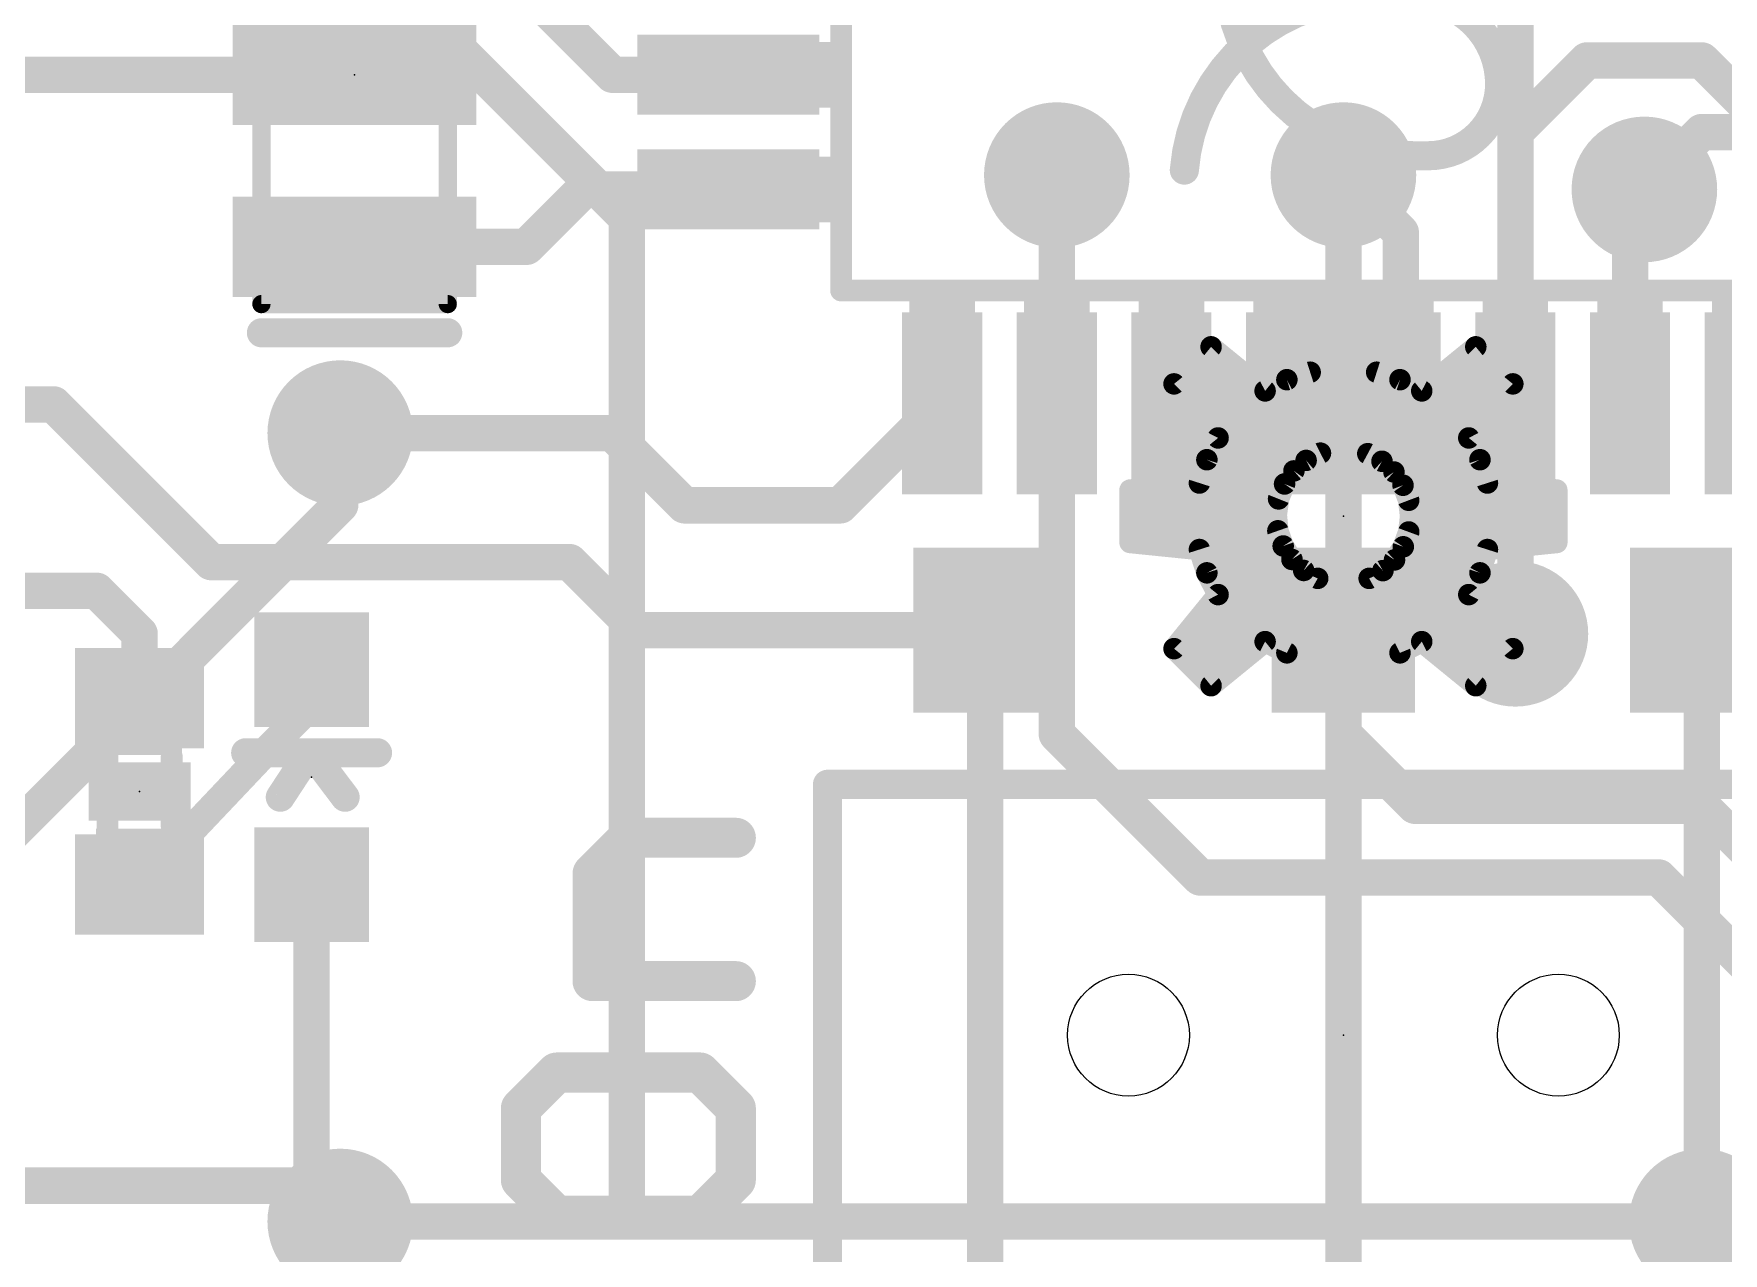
# Model space of a CAD drawing. Extents: x 0 to 107, y -24 to 80.
# Drawn here: x 21.34 to 33.13, y 44.39 to 52.9 of the extents above; entities that cross this region are included whole.
import ezdxf

# ---------------------------------------------------------------- set-up
doc = ezdxf.new("R2010")
doc.units = 0
for name, color, linetype in [('1', 12, 'CONTINUOUS'), ('16', 132, 'CONTINUOUS'), ('18', 110, 'CONTINUOUS'), ('20', 53, 'CONTINUOUS'), ('21', 53, 'CONTINUOUS'), ('22', 53, 'CONTINUOUS'), ('23', 53, 'CONTINUOUS'), ('24', 53, 'CONTINUOUS'), ('51', 53, 'CONTINUOUS')]:
    doc.layers.add(name, color=color, linetype=linetype)

# ---------------------------------------------------------------- blocks, each defined once
blk = doc.blocks.new('RECT')
blk.add_solid([(-0.5, -0.5), (0.5, -0.5), (-0.5, 0.5), (0.5, 0.5)])
blk = doc.blocks.new('ROUNDV')
at = {"const_width": 0.5}
blk.add_lwpolyline([(0, -0.25, 1), (0, 0.25, 1), (0, -0.25)], format="xyb", dxfattribs=at)

msp = doc.modelspace()

# ---------------------------------------------------------------- linework, layer by layer
at = {"layer": '1'}
for points, const_width in [([(25.38, 52.6101), (24.18, 53.8101)], 0.254), ([(32.1801, 52.7102), (31.68, 52.2101)], 0.254), ([(32.98, 52.7101), (32.1801, 52.7102)], 0.254), ([(33.48, 52.2101), (32.98, 52.7101)], 0.254), ([(20.4801, 52.6101), (23.58, 52.6101)], 0.254), ([(25.38, 52.6101), (26.1874, 52.6102)], 0.254), ([(31.68, 52.2101), (31.68, 50.3176)], 0.254), ([(28.4801, 51.9101), (28.48, 50.3176)], 0.254), ([(30.48, 51.9101), (30.8801, 51.5101)], 0.254), ([(24.7801, 51.4101), (25.1801, 51.8101)], 0.254), ([(25.1801, 51.8101), (26.1874, 51.8102)], 0.254), ([(32.58, 51.8102), (32.48, 51.7102)], 0.254), ([(32.48, 51.7102), (32.48, 50.3176)], 0.254), ([(30.8801, 51.5101), (30.88, 50.3176)], 0.254), ([(23.58, 51.4101), (24.7801, 51.4101)], 0.254), ([(17.5301, 50.3101), (21.4801, 50.3102)], 0.254), ([(21.4801, 50.3102), (22.5801, 49.2101)], 0.254), ([(26.9686, 49.6062), (27.68, 50.3176)], 0.254), ([(23.48, 50.1101), (25.3787, 50.1101)], 0.254), ([(25.3787, 50.1101), (25.8826, 49.6062)], 0.254), ([(25.8826, 49.6062), (26.9686, 49.6062)], 0.254), ([(22.5801, 49.2101), (25.08, 49.2101)], 0.254), ([(25.08, 49.2101), (25.5551, 48.7351)], 0.254), ([(19.5299, 49.0102), (21.78, 49.0101)], 0.254), ([(21.78, 49.0101), (22.08, 48.7101)], 0.254), ([(22.08, 48.7101), (22.08, 48.2601)], 0.254), ([(25.5551, 48.7351), (27.98, 48.7351)], 0.254), ([(27.98, 48.7351), (27.98, 43.0851)], 0.254), ([(31.655, 48.7352), (30.48, 48.7351)], 0.254), ([(30.48, 48.7351), (30.48, 43.0851)], 0.254), ([(31.6801, 48.7101), (31.655, 48.7352)], 0.254), ([(32.9801, 44.6101), (32.98, 48.7351)], 0.254), ([(23.28, 48.2101), (23.2801, 48.4601)], 0.2032), ([(22.9801, 47.9102), (23.28, 48.2101)], 0.2032), ([(22.08, 46.9601), (22.9801, 47.9102)], 0.2032), ([(23.2801, 44.8102), (23.2801, 46.9601)], 0.254), ([(18.03, 44.8601), (23.2301, 44.8601)], 0.254), ([(23.2301, 44.8601), (23.48, 44.6102)], 0.254), ([(23.48, 44.6102), (23.2801, 44.8102)], 0.254), ([(32.9801, 44.6101), (32.98, 43.0851)], 0.254)]:
    msp.add_lwpolyline(points, dxfattribs=dict(at, const_width=const_width))
for points, const_width in [([(32.1801, 52.7737, 1), (32.1801, 52.6467)], 0.127), ([(32.225, 52.6653, 1), (32.1352, 52.7551)], 0.127), ([(33.0249, 52.755, 1), (32.9351, 52.6652)], 0.127), ([(32.98, 52.6466, 1), (32.98, 52.7736)], 0.127), ([(23.58, 52.5466, 1), (23.58, 52.6736)], 0.127), ([(25.38, 52.6736, 1), (25.38, 52.5466)], 0.127), ([(25.3351, 52.5652, 1), (25.4249, 52.655)], 0.127), ([(26.1874, 52.5467, 1), (26.1874, 52.6737)], 0.127), ([(31.7435, 52.2101, 1), (31.6165, 52.2101)], 0.127), ([(31.6351, 52.255, 1), (31.7249, 52.1652)], 0.127), ([(28.5436, 51.9101, 1), (28.4166, 51.9101)], 0.127), ([(30.5249, 51.955, 1), (30.4351, 51.8652)], 0.127), ([(25.1801, 51.8736, 1), (25.1801, 51.7466)], 0.127), ([(25.225, 51.7652, 1), (25.1352, 51.855)], 0.127), ([(26.1874, 51.7467, 1), (26.1874, 51.8737)], 0.127), ([(32.6249, 51.7653, 1), (32.5351, 51.8551)], 0.127), ([(32.5435, 51.7102, 1), (32.4165, 51.7102)], 0.127), ([(32.4351, 51.7551, 1), (32.5249, 51.6653)], 0.127), ([(30.9436, 51.5101, 1), (30.8166, 51.5101)], 0.127), ([(23.58, 51.4736, 1), (23.58, 51.3466)], 0.127), ([(24.7352, 51.455, 1), (24.825, 51.3652)], 0.127), ([(24.7801, 51.3466, 1), (24.7801, 51.4736)], 0.127), ([(30.8352, 51.4652, 1), (30.925, 51.555)], 0.127), ([(21.525, 50.3551, 1), (21.4352, 50.2653)], 0.127), ([(21.4801, 50.2467, 1), (21.4801, 50.3737)], 0.127), ([(27.7249, 50.2727, 1), (27.6351, 50.3625)], 0.127), ([(28.4165, 50.3176, 1), (28.5435, 50.3176)], 0.127), ([(30.8165, 50.3176, 1), (30.9435, 50.3176)], 0.127), ([(31.6165, 50.3176, 1), (31.7435, 50.3176)], 0.127), ([(32.4165, 50.3176, 1), (32.5435, 50.3176)], 0.127), ([(23.48, 50.1736, 1), (23.48, 50.0466)], 0.127), ([(25.4236, 50.155, 1), (25.3338, 50.0652)], 0.127), ([(25.3787, 50.0466, 1), (25.3787, 50.1736)], 0.127), ([(25.8826, 49.6697, 1), (25.8826, 49.5427)], 0.127), ([(25.8377, 49.5613, 1), (25.9275, 49.6511)], 0.127), ([(26.9237, 49.6511, 1), (27.0135, 49.5613)], 0.127), ([(26.9686, 49.5427, 1), (26.9686, 49.6697)], 0.127), ([(22.5801, 49.2736, 1), (22.5801, 49.1466)], 0.127), ([(22.5352, 49.1652, 1), (22.625, 49.255)], 0.127), ([(25.1249, 49.255, 1), (25.0351, 49.1652)], 0.127), ([(25.08, 49.1466, 1), (25.08, 49.2736)], 0.127), ([(21.8249, 49.055, 1), (21.7351, 48.9652)], 0.127), ([(21.78, 48.9466, 1), (21.78, 49.0736)], 0.127), ([(22.1435, 48.7101, 1), (22.0165, 48.7101)], 0.127), ([(22.0351, 48.6652, 1), (22.1249, 48.755)], 0.127), ([(25.5551, 48.7986, 1), (25.5551, 48.6716)], 0.127), ([(25.5102, 48.6902, 1), (25.6, 48.78)], 0.127), ([(28.0435, 48.7351, 1), (27.9165, 48.7351)], 0.127), ([(27.98, 48.6716, 1), (27.98, 48.7986)], 0.127), ([(30.5435, 48.7351, 1), (30.4165, 48.7351)], 0.127), ([(30.48, 48.7986, 1), (30.48, 48.6716)], 0.127), ([(31.6999, 48.7801, 1), (31.6101, 48.6903)], 0.127), ([(31.6352, 48.6652, 1), (31.725, 48.755)], 0.127), ([(31.655, 48.6717, 1), (31.655, 48.7987)], 0.127), ([(33.0435, 48.7351, 1), (32.9165, 48.7351)], 0.127), ([(23.3309, 48.4601, 1), (23.2293, 48.4601)], 0.1016), ([(22.0165, 48.2601, 1), (22.1435, 48.2601)], 0.127), ([(23.2292, 48.2101, 1), (23.3308, 48.2101)], 0.1016), ([(23.3159, 48.1742, 1), (23.2441, 48.246)], 0.1016), ([(22.9442, 47.9461, 1), (23.016, 47.8743)], 0.1016), ([(23.017, 47.8753, 1), (22.9432, 47.9451)], 0.1016), ([(22.0431, 46.995, 1), (22.1169, 46.9252)], 0.1016), ([(23.3436, 46.9601, 1), (23.2166, 46.9601)], 0.127), ([(23.275, 44.905, 1), (23.1852, 44.8152)], 0.127), ([(23.325, 44.8551, 1), (23.2352, 44.7653)], 0.127), ([(23.2301, 44.7966, 1), (23.2301, 44.9236)], 0.127), ([(23.2166, 44.8102, 1), (23.3436, 44.8102)], 0.127), ([(23.4351, 44.5653, 1), (23.5249, 44.6551)], 0.127), ([(23.4351, 44.5653, 1), (23.5249, 44.6551)], 0.127), ([(33.0436, 44.6101, 1), (32.9166, 44.6101)], 0.127), ([(32.9166, 44.6101, 1), (33.0436, 44.6101)], 0.127)]:
    msp.add_lwpolyline(points, format="xyb", dxfattribs=dict(at, const_width=const_width))
at = {"layer": '16'}
for points, const_width in [([(5.4864, 54.6101, 0.4142), (30.48, 29.6165)], 0.254), ([(30.5054, 29.6165, 0.4142), (55.4737, 54.5848)], 0.254), ([(32.98, 52.2737, 1), (32.98, 52.1467)], 0.127), ([(33.0249, 52.1653, 1), (32.9351, 52.2551)], 0.127), ([(28.5436, 51.9101, 1), (28.4166, 51.9101)], 0.127), ([(30.5435, 51.9101, 1), (30.4165, 51.9101)], 0.127), ([(32.5351, 51.8551, 1), (32.6249, 51.7653)], 0.127), ([(25.5435, 51.6101, 1), (25.4165, 51.6101)], 0.127), ([(25.4351, 51.5652, 1), (25.5249, 51.655)], 0.127), ([(23.5435, 50.1101, 1), (23.4165, 50.1101)], 0.127), ([(23.4165, 49.6101, 1), (23.5435, 49.6101)], 0.127), ([(23.5249, 49.5652, 1), (23.4351, 49.655)], 0.127), ([(31.6166, 48.7101, 1), (31.7436, 48.7101)], 0.127), ([(28.525, 48.0551, 1), (28.4352, 47.9653)], 0.127), ([(30.5249, 48.0551, 1), (30.4351, 47.9653)], 0.127), ([(28.4166, 48.0102, 1), (28.5436, 48.0102)], 0.127), ([(30.4165, 48.0102, 1), (30.5435, 48.0102)], 0.127), ([(30.98, 47.5737, 1), (30.98, 47.4467)], 0.127), ([(33.0249, 47.5551, 1), (32.9351, 47.4653)], 0.127), ([(32.98, 47.4467, 1), (32.98, 47.5737)], 0.127), ([(30.9351, 47.4653, 1), (31.0249, 47.5551)], 0.127), ([(29.4801, 47.0737, 1), (29.4801, 46.9467)], 0.127), ([(29.4352, 46.9653, 1), (29.525, 47.0551)], 0.127), ([(32.725, 47.055, 1), (32.6352, 46.9652)], 0.127), ([(32.6801, 46.9466, 1), (32.6801, 47.0736)], 0.127), ([(23.48, 44.6737, 1), (23.48, 44.5467)], 0.127), ([(25.4801, 44.6736, 1), (25.4801, 44.5466)], 0.127), ([(25.4801, 44.5466, 1), (25.4801, 44.6736)], 0.127), ([(32.9801, 44.5466, 1), (32.9801, 44.6736)], 0.127), ([(25.4166, 44.6101, 1), (25.5436, 44.6101)], 0.127)]:
    msp.add_lwpolyline(points, format="xyb", dxfattribs=dict(at, const_width=const_width))
at = {"layer": '16', "const_width": 0.254}
for points in [[(25.48, 51.6101), (23.622, 53.4681)], [(31.6801, 53.4101), (31.6801, 48.7101)], [(32.98, 52.2102), (32.58, 51.8102)], [(39.37, 52.2101), (32.98, 52.2102)], [(28.4801, 48.0102), (28.4801, 51.9101)], [(30.48, 48.0102), (30.48, 51.9101)], [(25.4801, 44.6101), (25.48, 51.6101)], [(23.48, 49.6101), (23.48, 50.1101)], [(17.48, 43.6101), (23.48, 49.6101)], [(29.4801, 47.0102), (28.4801, 48.0102)], [(30.98, 47.5102), (30.48, 48.0102)], [(32.98, 47.5102), (30.98, 47.5102)], [(35.28, 45.2102), (32.98, 47.5102)], [(32.6801, 47.0101), (29.4801, 47.0102)], [(34.0801, 45.6101), (32.6801, 47.0101)], [(23.48, 44.6102), (25.4801, 44.6101)], [(25.4801, 44.6101), (32.9801, 44.6101)]]:
    msp.add_lwpolyline(points, dxfattribs=at)
at = {"layer": '20'}
for centre in [(28.98, 45.9101), (31.98, 45.9101)]:
    msp.add_circle(centre, 0.425, dxfattribs=at)
at = {"layer": '21'}
for points, const_width in [([(26.975, 51.1052), (26.975, 57.7602)], 0.1524), ([(33.985, 51.1052), (26.975, 51.1052)], 0.1524), ([(24.23, 50.8101), (22.93, 50.8101)], 0.2032), ([(22.8201, 47.8801), (23.2801, 47.8801)], 0.2032), ([(23.7401, 47.8801), (23.2801, 47.8801)], 0.2032), ([(23.2801, 47.8801), (23.5139, 47.5701)], 0.2032), ([(23.2547, 47.8647), (23.0617, 47.5701)], 0.2032), ([(26.88, 47.6601), (26.88, 44.1601)], 0.2032), ([(34.08, 47.6601), (26.88, 47.6601)], 0.2032), ([(25.2405, 47.0369), (25.4905, 47.2869)], 0.2794), ([(25.4905, 47.2869), (26.2404, 47.2869)], 0.2794), ([(25.2405, 46.287), (25.2405, 47.0369)], 0.2794), ([(26.2404, 46.287), (25.2405, 46.287)], 0.2794), ([(24.9905, 45.6497), (24.7405, 45.3997)], 0.2794), ([(25.9904, 45.6497), (24.9905, 45.6497)], 0.2794), ([(26.2404, 45.3997), (25.9904, 45.6497)], 0.2794), ([(24.7405, 45.3997), (24.7405, 44.8998)], 0.2794), ([(26.2404, 44.8998), (26.2404, 45.3997)], 0.2794), ([(24.7405, 44.8998), (24.9905, 44.6498)], 0.2794), ([(25.9904, 44.6498), (26.2404, 44.8998)], 0.2794), ([(24.9905, 44.6498), (25.9904, 44.6498)], 0.2794)]:
    msp.add_lwpolyline(points, dxfattribs=dict(at, const_width=const_width))
for points, const_width in [([(26.975, 51.1433, 1), (26.975, 51.0671)], 0.0762), ([(26.9369, 51.1052, 1), (27.0131, 51.1052)], 0.0762), ([(22.93, 50.8609, 1), (22.93, 50.7593)], 0.1016), ([(24.23, 50.7593, 1), (24.23, 50.8609)], 0.1016), ([(22.8201, 47.9309, 1), (22.8201, 47.8293)], 0.1016), ([(23.2801, 47.9309, 1), (23.2801, 47.8293)], 0.1016), ([(23.3207, 47.9107, 1), (23.2395, 47.8495)], 0.1016), ([(23.2801, 47.8293, 1), (23.2801, 47.9309)], 0.1016), ([(23.7401, 47.8293, 1), (23.7401, 47.9309)], 0.1016), ([(23.2972, 47.8369, 1), (23.2122, 47.8925)], 0.1016), ([(26.9308, 47.6601, 1), (26.8292, 47.6601)], 0.1016), ([(26.88, 47.7109, 1), (26.88, 47.6093)], 0.1016), ([(23.0192, 47.5979, 1), (23.1042, 47.5423)], 0.1016), ([(23.4733, 47.5395, 1), (23.5545, 47.6007)], 0.1016), ([(25.4905, 47.3567, 1), (25.4905, 47.217)], 0.1397), ([(25.5399, 47.2375, 1), (25.4411, 47.3363)], 0.1397), ([(26.2404, 47.217, 1), (26.2404, 47.3567)], 0.1397), ([(25.3103, 47.0369, 1), (25.1706, 47.0369)], 0.1397), ([(25.1911, 47.0863, 1), (25.2899, 46.9875)], 0.1397), ([(25.2405, 46.3568, 1), (25.2405, 46.2171)], 0.1397), ([(25.1706, 46.287, 1), (25.3103, 46.287)], 0.1397), ([(26.2404, 46.2171, 1), (26.2404, 46.3568)], 0.1397), ([(24.9905, 45.7196, 1), (24.9905, 45.5799)], 0.1397), ([(25.0399, 45.6003, 1), (24.9411, 45.6991)], 0.1397), ([(26.0398, 45.6991, 1), (25.941, 45.6003)], 0.1397), ([(25.9904, 45.5799, 1), (25.9904, 45.7196)], 0.1397), ([(24.8104, 45.3997, 1), (24.6707, 45.3997)], 0.1397), ([(24.6911, 45.4491, 1), (24.7899, 45.3503)], 0.1397), ([(26.3102, 45.3997, 1), (26.1706, 45.3997)], 0.1397), ([(26.191, 45.3503, 1), (26.2898, 45.4491)], 0.1397), ([(24.7899, 44.9492, 1), (24.6911, 44.8504)], 0.1397), ([(26.2898, 44.8504, 1), (26.191, 44.9492)], 0.1397), ([(24.6707, 44.8998, 1), (24.8104, 44.8998)], 0.1397), ([(26.1706, 44.8998, 1), (26.3102, 44.8998)], 0.1397), ([(24.9905, 44.7197, 1), (24.9905, 44.5799)], 0.1397), ([(24.9411, 44.6004, 1), (25.0399, 44.6992)], 0.1397), ([(25.941, 44.6992, 1), (26.0398, 44.6004)], 0.1397), ([(25.9904, 44.5799, 1), (25.9904, 44.7197)], 0.1397)]:
    msp.add_lwpolyline(points, format="xyb", dxfattribs=dict(at, const_width=const_width))
at = {"layer": '22'}
for points, const_width in [([(29.67, 53.345, 0.4142), (30.97, 52.045)], 0.2032), ([(30.77, 53.145, 0.4142), (29.37, 51.945)], 0.2032), ([(31.57, 52.545, 0.4142), (30.97, 53.145)], 0.2032), ([(31.07, 52.045, 0.4142), (31.57, 52.545)], 0.2032), ([(31.6208, 52.545, 1), (31.5192, 52.545)], 0.1016), ([(31.5192, 52.545, 1), (31.6208, 52.545)], 0.1016), ([(30.97, 52.0958, 1), (30.97, 51.9942)], 0.1016), ([(30.97, 51.9942, 1), (30.97, 52.0958)], 0.1016), ([(31.07, 52.0958, 1), (31.07, 51.9942)], 0.1016), ([(31.07, 51.9942, 1), (31.07, 52.0958)], 0.1016), ([(29.3193, 51.9489, 1), (29.4207, 51.9411)], 0.1016), ([(30.2953, 51.0375, 1), (30.2953, 50.9625)], 0.075), ([(30.2972, 51.0563, 1), (30.2972, 50.9813)], 0.075), ([(30.3345, 51.015, 1), (30.2599, 51.0226)], 0.075), ([(30.7001, 51.0226, 1), (30.6255, 51.015)], 0.075), ([(30.6628, 50.9813, 1), (30.6628, 51.0563)], 0.075), ([(30.6647, 50.9625, 1), (30.6647, 51.0375)], 0.075), ([(30.28, 50.8875, 1), (30.28, 50.8125)], 0.075), ([(30.68, 50.8125, 1), (30.68, 50.8875)], 0.075), ([(29.5445, 50.7375, 1), (29.5445, 50.6625)], 0.075), ([(29.5802, 50.7411, 1), (29.5328, 50.6829)], 0.075), ([(29.583, 50.6855, 1), (29.53, 50.7385)], 0.075), ([(29.5712, 50.6625, 1), (29.5712, 50.7375)], 0.075), ([(30.2648, 50.7375, 1), (30.2648, 50.6625)], 0.075), ([(30.6952, 50.6625, 1), (30.6952, 50.7375)], 0.075), ([(31.3888, 50.7375, 1), (31.3888, 50.6625)], 0.075), ([(31.43, 50.7385, 1), (31.377, 50.6855)], 0.075), ([(31.4272, 50.6829, 1), (31.3798, 50.7411)], 0.075), ([(31.4155, 50.6625, 1), (31.4155, 50.7375)], 0.075), ([(29.3945, 50.5875, 1), (29.3945, 50.5125)], 0.075), ([(29.7552, 50.5125, 1), (29.7552, 50.5875)], 0.075), ([(30.2107, 50.5387, 1), (30.2853, 50.5311)], 0.075), ([(30.2495, 50.5875, 1), (30.2495, 50.5125)], 0.075), ([(30.2594, 50.4992, 1), (30.2366, 50.5706)], 0.075), ([(30.7234, 50.5706, 1), (30.7006, 50.4992)], 0.075), ([(30.6747, 50.5311, 1), (30.7493, 50.5387)], 0.075), ([(30.7105, 50.5125, 1), (30.7105, 50.5875)], 0.075), ([(31.2048, 50.5875, 1), (31.2048, 50.5125)], 0.075), ([(31.5655, 50.5125, 1), (31.5655, 50.5875)], 0.075), ([(29.3271, 50.4772, 1), (29.2689, 50.4298)], 0.075), ([(29.2715, 50.48, 1), (29.3245, 50.427)], 0.075), ([(29.3416, 50.4375, 1), (29.3416, 50.3625)], 0.075), ([(29.9163, 50.4379, 1), (29.9507, 50.3713)], 0.075), ([(29.9098, 50.3755, 1), (29.9572, 50.4337)], 0.075), ([(30.0739, 50.5185, 1), (30.0968, 50.4471)], 0.075), ([(30.1025, 50.4495, 1), (30.0682, 50.5162)], 0.075), ([(30.8918, 50.5162, 1), (30.8575, 50.4495)], 0.075), ([(30.8632, 50.4471, 1), (30.8861, 50.5185)], 0.075), ([(31.0028, 50.4337, 1), (31.0502, 50.3755)], 0.075), ([(31.0093, 50.3713, 1), (31.0437, 50.4379)], 0.075), ([(31.6184, 50.3625, 1), (31.6184, 50.4375)], 0.075), ([(31.6911, 50.4298, 1), (31.6329, 50.4772)], 0.075), ([(31.6355, 50.427, 1), (31.6885, 50.48)], 0.075), ([(29.4639, 50.2875, 1), (29.4639, 50.2125)], 0.075), ([(31.4961, 50.2125, 1), (31.4961, 50.2875)], 0.075), ([(29.5862, 50.1375, 1), (29.5862, 50.0625)], 0.075), ([(29.6387, 50.0593, 1), (29.5721, 50.0937)], 0.075), ([(29.5763, 50.0528, 1), (29.6345, 50.1002)], 0.075), ([(31.3879, 50.0937, 1), (31.3213, 50.0593)], 0.075), ([(31.3255, 50.1002, 1), (31.3837, 50.0528)], 0.075), ([(31.3738, 50.0625, 1), (31.3738, 50.1375)], 0.075), ([(29.5629, 49.9132, 1), (29.4915, 49.9361)], 0.075), ([(29.5402, 49.9875, 1), (29.5402, 49.9125)], 0.075), ([(30.2027, 49.9531, 1), (30.2366, 49.8862)], 0.075), ([(30.2441, 49.8912, 1), (30.1953, 49.9481)], 0.075), ([(30.2796, 49.9125, 1), (30.2796, 49.9875)], 0.075), ([(30.3112, 50.0069, 1), (30.3283, 49.9338)], 0.075), ([(30.3367, 49.9369, 1), (30.3028, 50.0038)], 0.075), ([(30.4294, 50.0333, 1), (30.4286, 49.9583)], 0.075), ([(30.4375, 49.9593, 1), (30.4205, 50.0324)], 0.075), ([(30.5505, 50.0309, 1), (30.5319, 49.9583)], 0.075), ([(30.5408, 49.9571, 1), (30.5416, 50.0321)], 0.075), ([(30.6676, 49.9998, 1), (30.6322, 49.9337)], 0.075), ([(30.6406, 49.9304, 1), (30.6592, 50.0031)], 0.075), ([(30.6813, 49.9875, 1), (30.6813, 49.9125)], 0.075), ([(30.7739, 49.9418, 1), (30.7239, 49.886)], 0.075), ([(30.7312, 49.8808, 1), (30.7666, 49.947)], 0.075), ([(31.4685, 49.9361, 1), (31.3971, 49.9132)], 0.075), ([(31.4198, 49.9125, 1), (31.4198, 49.9875)], 0.075), ([(29.4873, 49.8375, 1), (29.4873, 49.7625)], 0.075), ([(29.4938, 49.9418, 1), (29.5605, 49.9075)], 0.075), ([(30.1101, 49.875, 1), (30.1589, 49.8181)], 0.075), ([(30.1011, 49.7625, 1), (30.1011, 49.8375)], 0.075), ([(30.165, 49.8247, 1), (30.104, 49.8684)], 0.075), ([(30.8634, 49.8602, 1), (30.8015, 49.8178)], 0.075), ([(30.8074, 49.8111, 1), (30.8575, 49.8669)], 0.075), ([(30.8591, 49.8375, 1), (30.8591, 49.7625)], 0.075), ([(31.3995, 49.9075, 1), (31.4662, 49.9418)], 0.075), ([(31.4727, 49.7625, 1), (31.4727, 49.8375)], 0.075), ([(29.0287, 49.7128, 1), (28.9537, 49.7128)], 0.075), ([(28.9874, 49.7501, 1), (28.995, 49.6755)], 0.075), ([(29.4394, 49.7734, 1), (29.5108, 49.7506)], 0.075), ([(29.4789, 49.7247, 1), (29.4713, 49.7993)], 0.075), ([(30.0387, 49.7772, 1), (30.0996, 49.7335)], 0.075), ([(30.1039, 49.7414, 1), (30.0344, 49.7694)], 0.075), ([(30.9309, 49.7596, 1), (30.8607, 49.7332)], 0.075), ([(30.8649, 49.7252, 1), (30.9268, 49.7676)], 0.075), ([(31.4887, 49.7993, 1), (31.4811, 49.7247)], 0.075), ([(31.4492, 49.7506, 1), (31.5206, 49.7734)], 0.075), ([(32.0063, 49.7128, 1), (31.9313, 49.7128)], 0.075), ([(31.965, 49.6755, 1), (31.9726, 49.7501)], 0.075), ([(28.9912, 49.6875, 1), (28.9912, 49.6125)], 0.075), ([(29.9925, 49.6652, 1), (30.0621, 49.6373)], 0.075), ([(30.0645, 49.646, 1), (29.9902, 49.6566)], 0.075), ([(30.0272, 49.6125, 1), (30.0272, 49.6875)], 0.075), ([(30.9321, 49.6875, 1), (30.9321, 49.6125)], 0.075), ([(30.9726, 49.6459, 1), (30.8981, 49.6369)], 0.075), ([(30.9003, 49.6282, 1), (30.9704, 49.6546)], 0.075), ([(31.9688, 49.6125, 1), (31.9688, 49.6875)], 0.075), ([(28.9912, 49.5375, 1), (28.9912, 49.4625)], 0.075), ([(30.0488, 49.5438, 1), (29.9741, 49.5365)], 0.075), ([(29.9743, 49.5455, 1), (30.0486, 49.5349)], 0.075), ([(30.0154, 49.4625, 1), (30.0154, 49.5375)], 0.075), ([(30.9453, 49.5375, 1), (30.9453, 49.4625)], 0.075), ([(30.986, 49.5256, 1), (30.9116, 49.5344)], 0.075), ([(30.9116, 49.5255, 1), (30.986, 49.5345)], 0.075), ([(31.9688, 49.4625, 1), (31.9688, 49.5375)], 0.075), ([(28.9912, 49.3875, 1), (28.9912, 49.3125)], 0.075), ([(28.995, 49.3845, 1), (28.9874, 49.3099)], 0.075), ([(30.0578, 49.441, 1), (29.9871, 49.4161)], 0.075), ([(29.9851, 49.4248, 1), (30.0598, 49.4322)], 0.075), ([(30.0911, 49.3431, 1), (30.0282, 49.3022)], 0.075), ([(30.05, 49.3125, 1), (30.05, 49.3875)], 0.075), ([(30.9098, 49.3875, 1), (30.9098, 49.3125)], 0.075), ([(30.8986, 49.425, 1), (30.9731, 49.4162)], 0.075), ([(30.971, 49.4076, 1), (30.9007, 49.4335)], 0.075), ([(31.9726, 49.3099, 1), (31.965, 49.3845)], 0.075), ([(31.9688, 49.3125, 1), (31.9688, 49.3875)], 0.075), ([(28.9537, 49.3472, 1), (29.0287, 49.3472)], 0.075), ([(29.5108, 49.3094, 1), (29.4394, 49.2866)], 0.075), ([(29.4713, 49.2607, 1), (29.4789, 49.3353)], 0.075), ([(30.0243, 49.3102, 1), (30.095, 49.3351)], 0.075), ([(30.1466, 49.256, 1), (30.0953, 49.2013)], 0.075), ([(30.0895, 49.2082, 1), (30.1524, 49.2492)], 0.075), ([(30.8053, 49.2464, 1), (30.8677, 49.2047)], 0.075), ([(30.8619, 49.198, 1), (30.811, 49.2531)], 0.075), ([(30.8625, 49.3301, 1), (30.9329, 49.3042)], 0.075), ([(30.9289, 49.2963, 1), (30.8665, 49.338)], 0.075), ([(31.4811, 49.3353, 1), (31.4887, 49.2607)], 0.075), ([(31.5206, 49.2866, 1), (31.4492, 49.3094)], 0.075), ([(31.9313, 49.3472, 1), (32.0063, 49.3472)], 0.075), ([(29.5065, 49.2375, 1), (29.5065, 49.1625)], 0.075), ([(29.5605, 49.1525, 1), (29.4938, 49.1182)], 0.075), ([(29.4915, 49.1239, 1), (29.5629, 49.1468)], 0.075), ([(30.1516, 49.1625, 1), (30.1516, 49.2375)], 0.075), ([(30.2212, 49.1846, 1), (30.1844, 49.1193)], 0.075), ([(30.1772, 49.1246, 1), (30.2285, 49.1793)], 0.075), ([(30.3352, 49.0825, 1), (30.266, 49.1113)], 0.075), ([(30.2822, 49.0642, 1), (30.319, 49.1296)], 0.075), ([(30.694, 49.1113, 1), (30.6248, 49.0825)], 0.075), ([(30.6411, 49.1296, 1), (30.6777, 49.0642)], 0.075), ([(30.7301, 49.1783, 1), (30.781, 49.1232)], 0.075), ([(30.7739, 49.118, 1), (30.7372, 49.1835)], 0.075), ([(30.8089, 49.2375, 1), (30.8089, 49.1625)], 0.075), ([(31.3971, 49.1468, 1), (31.4685, 49.1239)], 0.075), ([(31.4662, 49.1182, 1), (31.3995, 49.1525)], 0.075), ([(31.4535, 49.1625, 1), (31.4535, 49.2375)], 0.075), ([(29.5711, 49.0875, 1), (29.5711, 49.0125)], 0.075), ([(29.6345, 48.9598, 1), (29.5763, 49.0072)], 0.075), ([(30.2812, 49.0125, 1), (30.2812, 49.0875)], 0.075), ([(30.6788, 49.0875, 1), (30.6788, 49.0125)], 0.075), ([(31.3837, 49.0072, 1), (31.3255, 48.9598)], 0.075), ([(31.3889, 49.0125, 1), (31.3889, 49.0875)], 0.075), ([(29.5373, 48.9375, 1), (29.5373, 48.8625)], 0.075), ([(29.5721, 48.9663, 1), (29.6387, 49.0007)], 0.075), ([(30.219, 48.8625, 1), (30.219, 48.9375)], 0.075), ([(30.741, 48.9375, 1), (30.741, 48.8625)], 0.075), ([(31.3213, 49.0007, 1), (31.3879, 48.9663)], 0.075), ([(31.4227, 48.8625, 1), (31.4227, 48.9375)], 0.075), ([(29.415, 48.7875, 1), (29.415, 48.7125)], 0.075), ([(30.1569, 48.7125, 1), (30.1569, 48.7875)], 0.075), ([(30.8031, 48.7875, 1), (30.8031, 48.7125)], 0.075), ([(31.545, 48.7125, 1), (31.545, 48.7875)], 0.075), ([(29.9507, 48.6887, 1), (29.9163, 48.6221)], 0.075), ([(29.9572, 48.6263, 1), (29.9098, 48.6845)], 0.075), ([(31.0502, 48.6845, 1), (31.0028, 48.6263)], 0.075), ([(31.0437, 48.6221, 1), (31.0093, 48.6887)], 0.075), ([(29.3245, 48.633, 1), (29.2715, 48.58)], 0.075), ([(29.2689, 48.6302, 1), (29.3271, 48.5828)], 0.075), ([(29.3045, 48.6375, 1), (29.3045, 48.5625)], 0.075), ([(29.8656, 48.5625, 1), (29.8656, 48.6375)], 0.075), ([(30.041, 48.6375, 1), (30.041, 48.5625)], 0.075), ([(30.0507, 48.5916, 1), (30.1199, 48.5628)], 0.075), ([(30.0681, 48.5439, 1), (30.1025, 48.6105)], 0.075), ([(30.0947, 48.5625, 1), (30.0947, 48.6375)], 0.075), ([(30.8653, 48.6375, 1), (30.8653, 48.5625)], 0.075), ([(30.8575, 48.6105, 1), (30.8919, 48.5439)], 0.075), ([(30.8401, 48.5628, 1), (30.9093, 48.5916)], 0.075), ([(30.919, 48.5625, 1), (30.919, 48.6375)], 0.075), ([(31.0944, 48.6375, 1), (31.0944, 48.5625)], 0.075), ([(31.6329, 48.5828, 1), (31.6911, 48.6302)], 0.075), ([(31.6885, 48.58, 1), (31.6355, 48.633)], 0.075), ([(31.6555, 48.5625, 1), (31.6555, 48.6375)], 0.075), ([(29.4545, 48.4875, 1), (29.4545, 48.4125)], 0.075), ([(29.6816, 48.4125, 1), (29.6816, 48.4875)], 0.075), ([(31.2784, 48.4875, 1), (31.2784, 48.4125)], 0.075), ([(31.5055, 48.4125, 1), (31.5055, 48.4875)], 0.075), ([(29.5328, 48.3771, 1), (29.5802, 48.3189)], 0.075), ([(29.53, 48.3215, 1), (29.583, 48.3745)], 0.075), ([(31.377, 48.3745, 1), (31.43, 48.3215)], 0.075), ([(31.3798, 48.3189, 1), (31.4272, 48.3771)], 0.075)]:
    msp.add_lwpolyline(points, format="xyb", dxfattribs=dict(at, const_width=const_width))
for points, const_width in [([(31.07, 52.045), (30.97, 52.045)], 0.2032), ([(30.248, 50.5349), (30.2972, 51.0188)], 0.15), ([(30.2953, 51), (30.6647, 51)], 0.15), ([(30.2972, 51.0188), (30.6628, 51.0188)], 0.15), ([(30.6628, 51.0188), (30.712, 50.5349)], 0.15), ([(30.28, 50.85), (30.68, 50.85)], 0.15), ([(29.298, 50.4535), (29.5565, 50.712)], 0.15), ([(29.5445, 50.7), (29.5712, 50.7)], 0.15), ([(29.5565, 50.712), (29.9335, 50.4046)], 0.15), ([(30.2648, 50.7), (30.6952, 50.7)], 0.15), ([(31.0265, 50.4046), (31.4035, 50.712)], 0.15), ([(31.3888, 50.7), (31.4155, 50.7)], 0.15), ([(31.4035, 50.712), (31.662, 50.4535)], 0.15), ([(29.3945, 50.55), (29.7552, 50.55)], 0.15), ([(30.0853, 50.4828), (30.248, 50.5349)], 0.15), ([(30.2495, 50.55), (30.7105, 50.55)], 0.15), ([(30.712, 50.5349), (30.8747, 50.4828)], 0.15), ([(31.2048, 50.55), (31.5655, 50.55)], 0.15), ([(29.6054, 50.0765), (29.298, 50.4535)], 0.15), ([(29.3416, 50.4), (31.6184, 50.4)], 0.15), ([(29.9335, 50.4046), (30.0853, 50.4828)], 0.15), ([(30.8747, 50.4828), (31.0265, 50.4046)], 0.15), ([(31.662, 50.4535), (31.3546, 50.0765)], 0.15), ([(29.4639, 50.25), (31.4961, 50.25)], 0.15), ([(29.5272, 49.9247), (29.6054, 50.0765)], 0.15), ([(29.5862, 50.1), (31.3738, 50.1)], 0.15), ([(31.3546, 50.0765), (31.4328, 49.9247)], 0.15), ([(29.4751, 49.762), (29.5272, 49.9247)], 0.15), ([(29.5402, 49.95), (30.2796, 49.95)], 0.15), ([(30.2197, 49.9196), (30.1345, 49.8466)], 0.15), ([(30.3198, 49.9704), (30.2197, 49.9196)], 0.15), ([(30.429, 49.9958), (30.3198, 49.9704)], 0.15), ([(30.5412, 49.9946), (30.429, 49.9958)], 0.15), ([(30.6499, 49.9668), (30.5412, 49.9946)], 0.15), ([(30.7489, 49.9139), (30.6499, 49.9668)], 0.15), ([(30.6813, 49.95), (31.4198, 49.95)], 0.15), ([(30.8324, 49.839), (30.7489, 49.9139)], 0.15), ([(31.4328, 49.9247), (31.4849, 49.762)], 0.15), ([(29.4873, 49.8), (30.1011, 49.8)], 0.15), ([(30.1345, 49.8466), (30.0692, 49.7554)], 0.15), ([(30.8958, 49.7464), (30.8324, 49.839)], 0.15), ([(30.8591, 49.8), (31.4727, 49.8)], 0.15), ([(28.9912, 49.7128), (29.4751, 49.762)], 0.15), ([(28.9912, 49.3472), (28.9912, 49.7128)], 0.15), ([(30.0692, 49.7554), (30.0273, 49.6513)], 0.15), ([(30.9353, 49.6414), (30.8958, 49.7464)], 0.15), ([(31.4849, 49.762), (31.9688, 49.7128)], 0.15), ([(31.9688, 49.7128), (31.9688, 49.3472)], 0.15), ([(28.9912, 49.65), (30.0272, 49.65)], 0.15), ([(30.0273, 49.6513), (30.0115, 49.5402)], 0.15), ([(30.9321, 49.65), (31.9688, 49.65)], 0.15), ([(30.9488, 49.53), (30.9353, 49.6414)], 0.15), ([(28.9912, 49.5), (30.0154, 49.5)], 0.15), ([(30.0115, 49.5402), (30.0225, 49.4285)], 0.15), ([(30.9359, 49.4206), (30.9488, 49.53)], 0.15), ([(30.9453, 49.5), (31.9688, 49.5)], 0.15), ([(28.9912, 49.35), (30.05, 49.35)], 0.15), ([(29.4751, 49.298), (28.9912, 49.3472)], 0.15), ([(30.0225, 49.4285), (30.0597, 49.3227)], 0.15), ([(30.0597, 49.3227), (30.121, 49.2287)], 0.15), ([(30.8977, 49.3172), (30.9359, 49.4206)], 0.15), ([(30.9098, 49.35), (31.9688, 49.35)], 0.15), ([(31.9688, 49.3472), (31.4849, 49.298)], 0.15), ([(29.5272, 49.1353), (29.4751, 49.298)], 0.15), ([(30.121, 49.2287), (30.2028, 49.152)], 0.15), ([(30.7556, 49.1507), (30.8365, 49.2255)], 0.15), ([(30.8365, 49.2255), (30.8977, 49.3172)], 0.15), ([(31.4849, 49.298), (31.4328, 49.1353)], 0.15), ([(29.5065, 49.2), (30.1516, 49.2)], 0.15), ([(29.6054, 48.9835), (29.5272, 49.1353)], 0.15), ([(30.3006, 49.0969), (30.0853, 48.5772)], 0.15), ([(30.2028, 49.152), (30.3006, 49.0969)], 0.15), ([(30.6594, 49.0969), (30.7556, 49.1507)], 0.15), ([(30.8747, 48.5772), (30.6594, 49.0969)], 0.15), ([(30.8089, 49.2), (31.4535, 49.2)], 0.15), ([(31.4328, 49.1353), (31.3546, 48.9835)], 0.15), ([(29.298, 48.6065), (29.6054, 48.9835)], 0.15), ([(29.5711, 49.05), (30.2812, 49.05)], 0.15), ([(30.6788, 49.05), (31.3889, 49.05)], 0.15), ([(31.3546, 48.9835), (31.662, 48.6065)], 0.15), ([(29.5373, 48.9), (30.219, 48.9)], 0.15), ([(30.741, 48.9), (31.4227, 48.9)], 0.15), ([(29.415, 48.75), (30.1569, 48.75)], 0.15), ([(30.8031, 48.75), (31.545, 48.75)], 0.15), ([(29.9335, 48.6554), (29.5565, 48.348)], 0.15), ([(30.0853, 48.5772), (29.9335, 48.6554)], 0.15), ([(31.0265, 48.6554), (30.8747, 48.5772)], 0.15), ([(31.4035, 48.348), (31.0265, 48.6554)], 0.15), ([(29.5565, 48.348), (29.298, 48.6065)], 0.15), ([(29.3045, 48.6), (29.8656, 48.6)], 0.15), ([(30.041, 48.6), (30.0947, 48.6)], 0.15), ([(30.8653, 48.6), (30.919, 48.6)], 0.15), ([(31.0944, 48.6), (31.6555, 48.6)], 0.15), ([(31.662, 48.6065), (31.4035, 48.348)], 0.15), ([(29.4545, 48.45), (29.6816, 48.45)], 0.15), ([(31.2784, 48.45), (31.5055, 48.45)], 0.15)]:
    msp.add_lwpolyline(points, dxfattribs=dict(at, const_width=const_width))
at = {"layer": '23'}
for p in [(23.58, 52.6101), (23.2801, 47.7101), (22.08, 47.6101), (30.48, 45.9101)]:
    msp.add_point(p, dxfattribs=at)
at = {"layer": '24'}
msp.add_point((30.48, 49.53), dxfattribs=at)
at = {"layer": '51'}
for points, const_width in [([(22.93, 51.0101), (22.93, 54.2101)], 0.127), ([(24.23, 54.2101), (24.23, 51.0101)], 0.127), ([(24.23, 51.0101), (22.93, 51.0101)], 0.127), ([(21.856, 47.3651), (21.856, 47.8551)], 0.1524), ([(22.304, 47.8551), (22.304, 47.3651)], 0.1524)]:
    msp.add_lwpolyline(points, dxfattribs=dict(at, const_width=const_width))
for points, const_width in [([(22.93, 51.0419, 1), (22.93, 50.9783)], 0.0635), ([(24.23, 50.9783, 1), (24.23, 51.0419)], 0.0635), ([(22.8983, 51.0101, 1), (22.9617, 51.0101)], 0.0635), ([(24.1983, 51.0101, 1), (24.2617, 51.0101)], 0.0635), ([(21.8941, 47.8551, 1), (21.8179, 47.8551)], 0.0762), ([(22.3421, 47.8551, 1), (22.2659, 47.8551)], 0.0762), ([(21.8179, 47.3651, 1), (21.8941, 47.3651)], 0.0762), ([(22.2659, 47.3651, 1), (22.3421, 47.3651)], 0.0762)]:
    msp.add_lwpolyline(points, format="xyb", dxfattribs=dict(at, const_width=const_width))

# ---------------------------------------------------------------- block references
at = {"layer": '1', "xscale": 0.7, "rotation": 270}
for p, yscale in [((23.58, 52.6101), 1.7), ((23.58, 51.4101), 1.7), ((22.08, 48.2601), 0.9), ((22.08, 46.9601), 0.9)]:
    msp.add_blockref('RECT', p, dxfattribs=dict(at, yscale=yscale))
at = {"layer": '1'}
for p, xscale, yscale in [((26.1874, 52.6102), 1.27, 0.5588), ((26.1874, 51.8102), 1.27, 0.5588), ((27.68, 50.3176), 0.5588, 1.27), ((28.48, 50.3176), 0.5588, 1.27), ((29.28, 50.3176), 0.5588, 1.27), ((30.08, 50.3176), 0.5588, 1.27), ((30.88, 50.3176), 0.5588, 1.27), ((31.68, 50.3176), 0.5588, 1.27), ((32.48, 50.3176), 0.5588, 1.27), ((33.28, 50.3176), 0.5588, 1.27), ((23.2801, 48.4601), 0.8, 0.8), ((23.2801, 46.9601), 0.8, 0.8)]:
    msp.add_blockref('RECT', p, dxfattribs=dict(at, xscale=xscale, yscale=yscale))
at = {"layer": '1', "yscale": 1.15}
for p in [(27.98, 48.7351), (30.48, 48.7351), (32.98, 48.7351)]:
    msp.add_blockref('RECT', p, dxfattribs=at)
at = {"layer": '18', "xscale": 1.016, "yscale": 1.016}
for p in [(28.4801, 51.9101), (28.4801, 51.9101), (30.48, 51.9101), (30.48, 51.9101), (32.58, 51.8102), (32.58, 51.8102), (23.48, 50.1101), (23.48, 50.1101), (31.6801, 48.7101), (31.6801, 48.7101), (23.48, 44.6102), (23.48, 44.6102), (32.9801, 44.6101), (32.9801, 44.6101)]:
    msp.add_blockref('ROUNDV', p, dxfattribs=at)
at = {"layer": '21', "xscale": 0.4064, "yscale": 0.7112, "rotation": 270}
msp.add_blockref('RECT', (22.08, 47.6101), dxfattribs=at)
at = {"layer": '51'}
for p, xscale, yscale in [((26.4287, 52.6102), 0.9906, 0.4572), ((26.4287, 51.8102), 0.9906, 0.4572), ((27.68, 50.5589), 0.4572, 0.9906), ((28.48, 50.5589), 0.4572, 0.9906), ((29.28, 50.5589), 0.4572, 0.9906), ((30.08, 50.5589), 0.4572, 0.9906), ((30.88, 50.5589), 0.4572, 0.9906), ((31.68, 50.5589), 0.4572, 0.9906), ((32.48, 50.5589), 0.4572, 0.9906), ((33.28, 50.5589), 0.4572, 0.9906)]:
    msp.add_blockref('RECT', p, dxfattribs=dict(at, xscale=xscale, yscale=yscale))
at = {"layer": '51', "xscale": 0.3, "yscale": 0.5999, "rotation": 270}
for p in [(22.0752, 48.0141), (22.0752, 47.2013)]:
    msp.add_blockref('RECT', p, dxfattribs=at)

doc.saveas('drawing.dxf')
